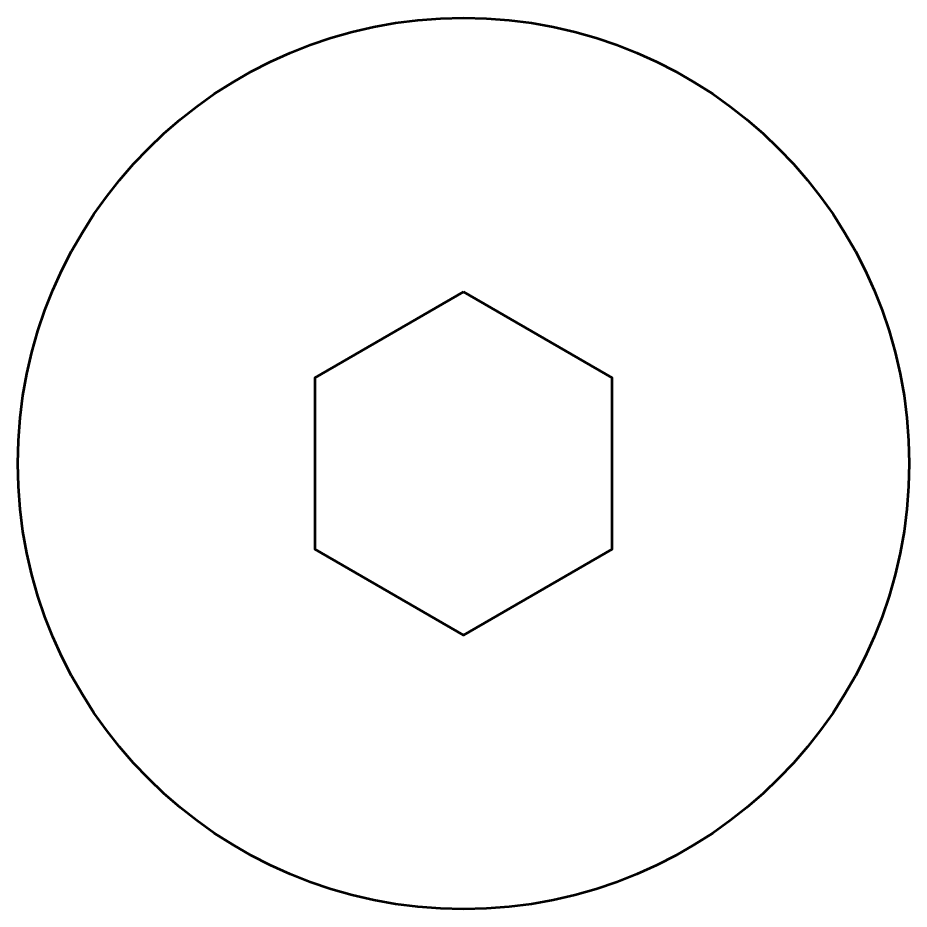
# Model space of a CAD drawing. Header units: centimetres. Extents: x -27.7 to 27.6, y -20.2 to 43.3.
# Drawn here: x -21.3 to -20.7, y 29.7 to 30.3 of the extents above; entities that cross this region are included whole.
import ezdxf

# ---------------------------------------------------------------- set-up
doc = ezdxf.new("R2010")
doc.units = ezdxf.units.CM
doc.header["$MEASUREMENT"] = 0
doc.layers.add('Layer 1', color=7, linetype='Continuous')

msp = doc.modelspace()

# ---------------------------------------------------------------- linework, layer by layer
at = {"layer": 'Layer 1', "lineweight": 53}
msp.add_ellipse((-21, 30), major_axis=(0, 0.3), ratio=1, dxfattribs=at)
msp.add_open_spline([(-21, 30.11547), (-21, 30.11547), (-20.95, 30.0866), (-20.95, 30.0866), (-20.95, 30.0866), (-20.95, 30.0866), (-20.9, 30.05773), (-20.9, 30.05773), (-20.9, 30.05773), (-20.9, 30.05773), (-20.9, 30), (-20.9, 30), (-20.9, 30), (-20.9, 30), (-20.9, 29.94227), (-20.9, 29.94227), (-20.9, 29.94227), (-20.9, 29.94227), (-20.95, 29.9134), (-20.95, 29.9134), (-20.95, 29.9134), (-20.95, 29.9134), (-21, 29.88453), (-21, 29.88453), (-21, 29.88453), (-21, 29.88453), (-21.05, 29.9134), (-21.05, 29.9134), (-21.05, 29.9134), (-21.05, 29.9134), (-21.1, 29.94227), (-21.1, 29.94227), (-21.1, 29.94227), (-21.1, 29.94227), (-21.1, 30), (-21.1, 30), (-21.1, 30), (-21.1, 30), (-21.1, 30.05773), (-21.1, 30.05773), (-21.1, 30.05773), (-21.1, 30.05773), (-21.05, 30.0866), (-21.05, 30.0866), (-21.05, 30.0866), (-21.05, 30.0866), (-21, 30.11547), (-21, 30.11547)], degree=3, knots=[0, 0, 0, 0, 0.076923, 0.076923, 0.076923, 0.076923, 0.153846, 0.153846, 0.153846, 0.153846, 0.230769, 0.230769, 0.230769, 0.230769, 0.307692, 0.307692, 0.307692, 0.307692, 0.384615, 0.384615, 0.384615, 0.384615, 0.461538, 0.461538, 0.461538, 0.461538, 0.538462, 0.538462, 0.538462, 0.538462, 0.615385, 0.615385, 0.615385, 0.615385, 0.692308, 0.692308, 0.692308, 0.692308, 0.769231, 0.769231, 0.769231, 0.769231, 0.846154, 0.846154, 0.846154, 0.846154, 1, 1, 1, 1], dxfattribs=at)

doc.saveas('drawing.dxf')
